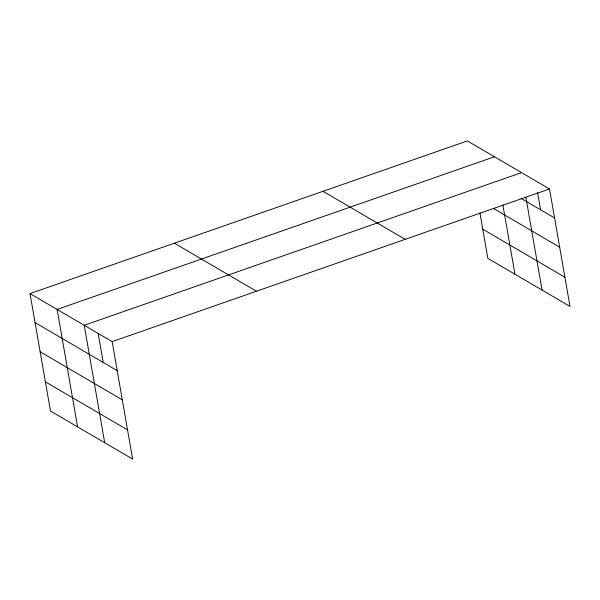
<?xml version="1.0" encoding="UTF-8"?>
<svg xmlns="http://www.w3.org/2000/svg" width="600" height="600" viewBox="0 0 600 600"><rect width="100%" height="100%" fill="white"/><g stroke="black" fill="none" stroke-linecap="round" stroke-linejoin="round"><path stroke-width="0.9" d="M30 293.58L112.148 341.618L132.645 459.082L50.498 411.037L30 293.58L467.355 140.917L549.502 188.962L570 306.42L487.853 258.382L479.895 212.79M494.46 156.773L57.105 309.435L77.61 426.893M521.572 172.627L84.218 325.29L104.715 442.748M112.148 341.618L549.502 188.962M521.055 198.375L554.565 217.972M493.455 208.447L559.658 247.163M482.76 229.192L564.908 277.23M323.025 191.295L405.173 239.34M174.33 243.202L256.47 291.24M35.062 322.597L117.21 370.635M40.155 351.78L122.302 399.825M45.405 381.855L127.552 429.893M537.592 192.577L540.6 209.805M525.84 197.108L542.07 290.085M502.868 204.938L514.965 274.23M98.183 333.45L103.245 362.468"/></g></svg>
